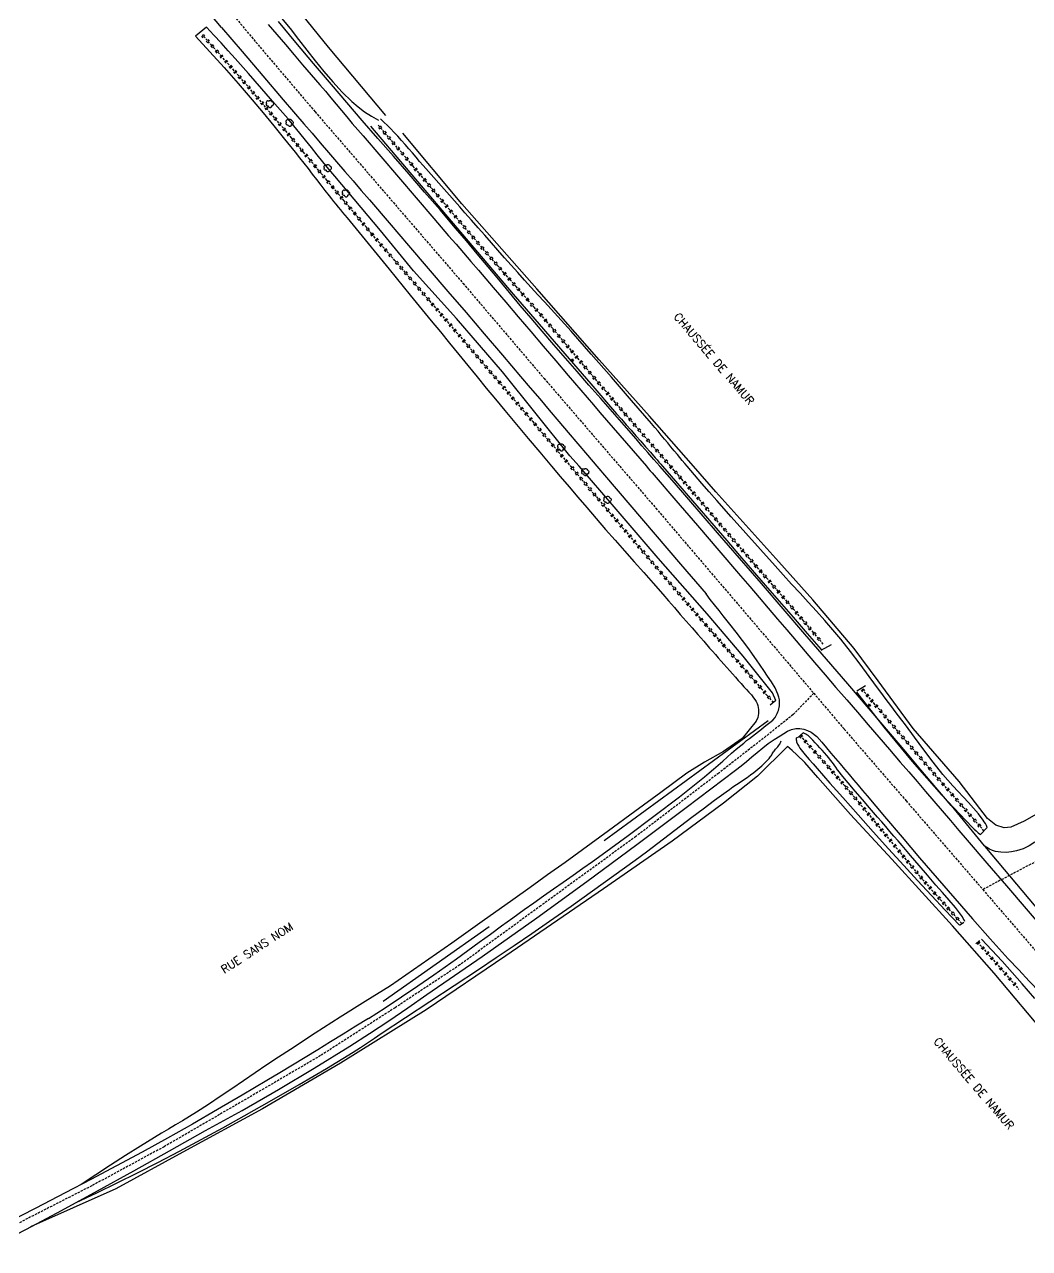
# Model space of a CAD drawing. Header units: millimetres. Extents: x 174998 to 176001, y 162000 to 163001.
# Drawn here: x 175182 to 175401.6, y 162000 to 162267.6 of the extents above; entities that cross this region are included whole.
import ezdxf

# ---------------------------------------------------------------- set-up
doc = ezdxf.new("R2010")
doc.units = ezdxf.units.MM
doc.linetypes.add('DASHED', pattern=[0.75, 0.5, -0.25])
doc.layers.get('0').update_dxf_attribs({"linetype": 'CONTINUOUS'})
for name, color, linetype in [('W0001', 6, 'DASHED'), ('W0008', 7, 'CONTINUOUS'), ('W0051', 7, 'CONTINUOUS'), ('W0120', 7, 'CONTINUOUS'), ('W0211', 2, 'CONTINUOUS'), ('W0220', 5, 'DASHED'), ('W0300', 7, 'CONTINUOUS'), ('W0330', 7, 'CONTINUOUS'), ('W0850', 7, 'CONTINUOUS'), ('W0989', 7, 'CONTINUOUS')]:
    doc.layers.add(name, color=color, linetype=linetype)
doc.styles.get("Standard").update_dxf_attribs({"font": 'romans.shx', "width": 0.85})

# ---------------------------------------------------------------- blocks, each defined once
blk = doc.blocks.new('T300')
for p, q in [((-0.8, 0.51), (-0.86, 0.34)), ((-0.86, 0.34), (-0.86, 0.17)), ((-0.86, 0.17), (-0.74, 0.06)), ((-0.69, 0.63), (-0.8, 0.51)), ((-0.8, -0.06), (-0.74, 0.06)), ((-0.74, 0.06), (-0.69, 0.11)), ((-0.57, 0.69), (-0.69, 0.63)), ((-0.46, 0.69), (-0.57, 0.69)), ((-0.29, 0.63), (-0.46, 0.69)), ((-0.29, 0.63), (-0.17, 0.74)), ((-0.23, 0.57), (-0.29, 0.63)), ((-0.17, 0.74), (-0.06, 0.8)), ((-0.06, 0.8), (0.06, 0.8)), ((0.06, 0.8), (0.23, 0.74)), ((0.23, 0.74), (0.34, 0.63)), ((0.34, 0.63), (0.4, 0.51)), ((0.46, 0.46), (0.34, 0.46)), ((0.4, 0.51), (0.4, 0.46)), ((0.57, 0.4), (0.46, 0.46)), ((0.57, 0.4), (0.69, 0.29)), ((0.69, 0.29), (0.74, 0.17)), ((0.74, 0.06), (0.69, -0.17)), ((0.74, 0.17), (0.74, 0.06)), ((-0.8, -0.17), (-0.8, -0.06)), ((-0.8, -0.23), (-0.8, -0.17)), ((-0.74, -0.34), (-0.8, -0.23)), ((-0.69, -0.4), (-0.74, -0.34)), ((-0.51, -0.46), (-0.69, -0.4)), ((-0.4, -0.46), (-0.51, -0.46)), ((-0.4, -0.46), (-0.34, -0.46)), ((-0.34, -0.46), (-0.34, -0.4)), ((-0.34, -0.51), (-0.34, -0.46)), ((-0.29, -0.63), (-0.34, -0.51)), ((-0.17, -0.74), (-0.29, -0.63)), ((-0.06, -0.8), (-0.17, -0.74)), ((0.06, -0.8), (-0.06, -0.8)), ((0.17, -0.74), (0.06, -0.8)), ((0.23, -0.69), (0.17, -0.74)), ((0.29, -0.46), (0.23, -0.46)), ((0.29, -0.63), (0.23, -0.69)), ((0.46, -0.4), (0.29, -0.46)), ((0.34, -0.51), (0.29, -0.63)), ((0.34, -0.51), (0.34, -0.46)), ((0.57, -0.34), (0.46, -0.4)), ((0.63, -0.29), (0.57, -0.34)), ((0.69, -0.17), (0.63, -0.29))]:
    blk.add_line(p, q)
blk = doc.blocks.new('T850')
for p, q in [((-0.25, -0.15), (0, 0.32)), ((0, 0.32), (0.25, -0.15)), ((-0.25, -0.15), (0.25, -0.15))]:
    blk.add_line(p, q)
for major_axis in [(-0.106, 0.106), (-0.0354, 0.0354), (-0.0236, 0.0236)]:
    blk.add_ellipse((0, 0), major_axis=major_axis, ratio=1, start_param=3.926991, end_param=10.210176)
blk = doc.blocks.new('t220o')
at = {"color": 0, "linetype": 'Continuous'}
for p, q in [((-0.25, 0.25), (0.25, 0.25)), ((-0.25, -0.25), (0.25, -0.25))]:
    blk.add_line(p, q, dxfattribs=at)

msp = doc.modelspace()

# ---------------------------------------------------------------- linework, layer by layer
at = {"layer": 'W0001'}
for points in [[(175108.62, 162416.12), (175118.11, 162401.91), (175135.05, 162379.34), (175149.11, 162362.45), (175161.1, 162348.11), (175178.88, 162327.06), (175199.27, 162303.13), (175219.12, 162279.8), (175233.51, 162262.6), (175245.5, 162248.51), (175257.2, 162234.96), (175277.85, 162210.98), (175295.56, 162190.22), (175312.1, 162171)], [(175312.1, 162171), (175319.97, 162161.86), (175344.32, 162133.36), (175354.49, 162121.39)], [(175516.15, 162171), (175515.25, 162170.32), (175492.92, 162153.5), (175474, 162138.93), (175452.36, 162122.29), (175436.12, 162109.78), (175417.05, 162094.94), (175404.56, 162085.38), (175391.44, 162078.48)], [(175354.49, 162121.39), (175349.98, 162116.7), (175344.05, 162111.97), (175333.73, 162103.93), (175315.63, 162090.07), (175294.83, 162074.92), (175277.14, 162061.99), (175263.01, 162052.65), (175246.7, 162042.16), (175234.32, 162034.92), (175212.51, 162022.25), (175196.71, 162013.71), (175172.2, 162001.2), (175169.82, 162000)], [(175354.49, 162121.39), (175361.15, 162113.53), (175374.69, 162097.86), (175391.44, 162078.48)], [(175391.44, 162078.48), (175412.62, 162053.87), (175439.54, 162022.49), (175458.94, 162000)]]:
    msp.add_lwpolyline(points, dxfattribs=at)
at = {"layer": 'W0008'}
for points in [[(175225.07, 162266.91), (175221.96, 162270.6)], [(175320.87, 162171), (175319.57, 162172.5), (175318.26, 162174), (175316.96, 162175.5), (175315.65, 162177), (175313.09, 162179.95), (175310.52, 162182.88), (175307.94, 162185.82), (175305.36, 162188.75), (175302.79, 162191.68), (175300.22, 162194.63), (175297.66, 162197.58), (175295.12, 162200.54), (175292.74, 162203.34), (175290.37, 162206.15), (175288.01, 162208.98), (175285.66, 162211.8), (175283.31, 162214.63), (175280.95, 162217.46), (175278.59, 162220.27), (175276.21, 162223.08), (175272.84, 162227.02), (175269.45, 162230.94), (175266.05, 162234.86), (175262.64, 162238.77), (175259.23, 162242.67), (175255.83, 162246.59), (175252.44, 162250.51), (175249.07, 162254.45), (175245.19, 162259.03), (175241.33, 162263.63), (175237.49, 162268.24)], [(175225.07, 162266.91), (175229.57, 162261.65), (175234.07, 162256.38), (175238.57, 162251.12), (175243.08, 162245.87), (175244.86, 162243.78), (175246.65, 162241.7), (175248.44, 162239.62), (175250.23, 162237.54), (175252.02, 162235.46), (175253.81, 162233.38), (175255.6, 162231.29), (175257.38, 162229.21), (175261.67, 162224.22), (175265.96, 162219.23), (175270.25, 162214.23), (175274.53, 162209.23), (175278.51, 162204.58), (175282.48, 162199.92), (175286.45, 162195.27), (175290.42, 162190.61), (175292.51, 162188.16), (175294.6, 162185.71), (175296.68, 162183.25), (175298.77, 162180.8), (175300.85, 162178.35), (175302.94, 162175.9), (175305.03, 162173.45), (175307.11, 162171)], [(175307.11, 162171), (175307.53, 162170.51), (175307.95, 162170.02), (175308.36, 162169.53), (175308.78, 162169.05), (175314.32, 162162.56), (175319.86, 162156.07), (175325.4, 162149.59), (175330.95, 162143.11)], [(175384.51, 162096.81), (175381.21, 162100.75), (175377.91, 162104.67), (175374.59, 162108.59), (175371.27, 162112.5), (175366.61, 162117.96), (175361.94, 162123.41), (175357.26, 162128.86), (175352.58, 162134.3), (175347.82, 162139.84), (175343.05, 162145.37), (175338.27, 162150.9), (175333.49, 162156.43), (175330.34, 162160.07), (175327.19, 162163.72), (175324.03, 162167.36), (175320.87, 162171)], [(175257.22, 162050.26), (175260.82, 162052.61), (175264.39, 162054.99), (175267.95, 162057.4), (175271.48, 162059.84), (175273.97, 162061.59), (175276.45, 162063.36), (175278.91, 162065.14), (175281.37, 162066.94), (175283.82, 162068.73), (175286.28, 162070.53), (175288.74, 162072.32), (175291.21, 162074.09), (175293.34, 162075.6), (175295.47, 162077.11), (175297.62, 162078.61), (175299.76, 162080.1), (175301.9, 162081.6), (175304.03, 162083.11), (175306.16, 162084.63), (175308.27, 162086.16), (175313.92, 162090.32), (175319.54, 162094.51), (175325.12, 162098.77), (175330.61, 162103.13), (175331.62, 162103.96), (175332.62, 162104.81), (175333.61, 162105.67), (175334.59, 162106.54), (175335.57, 162107.42), (175336.55, 162108.28), (175337.54, 162109.14), (175338.55, 162109.98), (175339.18, 162110.5), (175339.82, 162111.02), (175340.47, 162111.52), (175341.11, 162112.03), (175341.76, 162112.53), (175342.4, 162113.04), (175343.04, 162113.55), (175343.68, 162114.07), (175344.28, 162114.53), (175344.91, 162114.99), (175345.52, 162115.49), (175346.03, 162116.08), (175346.22, 162116.37), (175346.38, 162116.66), (175346.53, 162116.97), (175346.66, 162117.29), (175346.77, 162117.61), (175346.86, 162117.94), (175346.93, 162118.27), (175346.99, 162118.61), (175347.02, 162119.26), (175346.98, 162119.92), (175346.86, 162120.56), (175346.68, 162121.19), (175346.07, 162122.57), (175345.28, 162123.86), (175344.42, 162125.1), (175343.58, 162126.32), (175342.78, 162127.53), (175341.97, 162128.72), (175341.13, 162129.91), (175340.28, 162131.08), (175338.92, 162132.9), (175337.53, 162134.7), (175336.13, 162136.48), (175334.73, 162138.27), (175333.79, 162139.48), (175332.84, 162140.69), (175331.89, 162141.9), (175330.95, 162143.11)], [(175269.93, 162055.52), (175275.99, 162059.65), (175282.03, 162063.82), (175288.03, 162068.04), (175294, 162072.31), (175304.94, 162080.26), (175315.81, 162088.3), (175326.62, 162096.41), (175337.4, 162104.56), (175338.61, 162105.51), (175339.8, 162106.48), (175340.98, 162107.47), (175342.15, 162108.46), (175343.34, 162109.43), (175344.56, 162110.38), (175345.82, 162111.27), (175347.12, 162112.1), (175347.93, 162112.59), (175348.76, 162113.07), (175349.66, 162113.45), (175350.61, 162113.65), (175351.48, 162113.65), (175352.34, 162113.51), (175353.15, 162113.23), (175353.92, 162112.85), (175355.2, 162111.9), (175356.28, 162110.71), (175357.25, 162109.47), (175358.23, 162108.28), (175359.25, 162107.13), (175360.25, 162105.97), (175361.24, 162104.8), (175362.23, 162103.63), (175363.21, 162102.45), (175364.19, 162101.28), (175365.17, 162100.1), (175366.16, 162098.93), (175369.98, 162094.43), (175373.79, 162089.92), (175377.61, 162085.42), (175381.46, 162080.94), (175385.31, 162076.52), (175389.18, 162072.1), (175393.08, 162067.72), (175397.01, 162063.36), (175399.28, 162060.89), (175401.57, 162058.44), (175403.87, 162056.01)], [(175384.51, 162096.81), (175391.77, 162088.04)], [(175402.84, 162088.8), (175401.57, 162088.05), (175400.23, 162087.39), (175398.81, 162086.91), (175397.68, 162086.69), (175396.53, 162086.58), (175395.38, 162086.61), (175394.23, 162086.79), (175393.56, 162086.99), (175392.93, 162087.28), (175392.33, 162087.63), (175391.77, 162088.04)], [(175221.56, 162025.77), (175229.56, 162030.2), (175237.49, 162034.76), (175245.35, 162039.45), (175253.14, 162044.25), (175257.4, 162046.97), (175261.62, 162049.76), (175265.8, 162052.61), (175269.93, 162055.52)], [(175257.22, 162050.26), (175254.44, 162048.57), (175251.67, 162046.87), (175248.89, 162045.17), (175246.12, 162043.46), (175243.35, 162041.76), (175240.57, 162040.07), (175237.78, 162038.39), (175234.98, 162036.73), (175229.58, 162033.54), (175224.16, 162030.36), (175218.73, 162027.21), (175213.26, 162024.12), (175207.71, 162021.06), (175202.12, 162018.07), (175196.51, 162015.11), (175190.9, 162012.17), (175184.49, 162008.84), (175178.07, 162005.55), (175171.63, 162002.27), (175167.16, 162000)], [(175174.28, 162000), (175177.24, 162001.54), (175183.67, 162004.91), (175190.08, 162008.33), (175197.99, 162012.62), (175205.87, 162016.96), (175213.73, 162021.34), (175221.56, 162025.77)]]:
    msp.add_lwpolyline(points, dxfattribs=at)
at = {"layer": 'W0051'}
for points in [[(175235.26, 162267.6), (175237.14, 162265.38), (175239.03, 162263.17), (175240.91, 162260.96), (175242.79, 162258.75), (175244.68, 162256.55), (175246.58, 162254.35), (175247.77, 162252.96), (175248.95, 162251.56), (175250.12, 162250.16), (175251.29, 162248.76), (175252.46, 162247.35), (175253.64, 162245.96), (175254.83, 162244.57), (175256.04, 162243.2)], [(175256.04, 162243.2), (175259.89, 162238.69), (175263.74, 162234.18), (175267.59, 162229.68), (175271.45, 162225.18), (175273.07, 162223.29), (175274.7, 162221.4), (175276.32, 162219.52), (175277.95, 162217.63), (175279.57, 162215.75), (175281.2, 162213.86), (175282.82, 162211.97), (175284.44, 162210.08), (175287.18, 162206.88), (175289.92, 162203.67), (175292.65, 162200.46), (175295.38, 162197.25), (175298.12, 162194.04), (175300.85, 162190.83), (175303.59, 162187.62), (175306.33, 162184.42), (175307.77, 162182.74), (175309.22, 162181.06), (175310.67, 162179.38), (175312.12, 162177.7), (175313.57, 162176.03), (175315.02, 162174.35), (175316.47, 162172.68), (175317.92, 162171)], [(175317.92, 162171), (175318.34, 162170.51), (175318.77, 162170.02), (175319.19, 162169.53), (175319.61, 162169.04), (175324.34, 162163.55), (175329.06, 162158.05), (175333.77, 162152.55), (175338.48, 162147.05), (175340.51, 162144.68), (175342.53, 162142.32), (175344.55, 162139.95), (175346.57, 162137.58), (175348.59, 162135.21), (175350.62, 162132.85), (175352.64, 162130.48), (175354.67, 162128.11), (175357.01, 162125.39), (175359.35, 162122.67), (175361.69, 162119.95), (175364.04, 162117.23), (175366.38, 162114.51), (175368.73, 162111.79), (175371.07, 162109.07), (175373.41, 162106.35), (175375.24, 162104.22), (175377.07, 162102.08), (175378.9, 162099.94), (175380.73, 162097.81), (175382.55, 162095.67), (175384.38, 162093.53), (175386.21, 162091.39), (175388.04, 162089.26), (175392.32, 162084.25), (175396.6, 162079.25), (175400.89, 162074.24), (175405.18, 162069.24)], [(175404.3, 162073.24), (175391.94, 162087.86)]]:
    msp.add_lwpolyline(points, dxfattribs=at)
at = {"layer": 'W0120'}
for points in [[(175358.28, 162131.99), (175356.03, 162130.74)], [(175363.92, 162121.88), (175365.77, 162123.04)], [(175346.24, 162119.83), (175344.98, 162118.78)], [(175350.93, 162111.67), (175352.17, 162112.75)], [(175392.41, 162092.06), (175390.92, 162090.52)], [(175387.32, 162071.3), (175386.35, 162070.59)], [(175389.92, 162066.6), (175390.74, 162067.36)]]:
    msp.add_lwpolyline(points, dxfattribs=at)
at = {"layer": 'W0211'}
for points in [[(175238.18, 162268.96), (175240.08, 162266.66), (175241.92, 162264.32), (175243.74, 162261.97), (175245.56, 162259.61), (175247.43, 162257.28), (175249.37, 162255), (175251.41, 162252.81), (175253.56, 162250.73), (175254.91, 162249.57), (175256.34, 162248.51), (175257.83, 162247.54), (175259.38, 162246.67)], [(175221.82, 162266.95), (175219.41, 162265.02)], [(175219.41, 162265.02), (175222.55, 162261.6), (175225.66, 162258.14), (175228.73, 162254.65), (175231.76, 162251.13), (175234.16, 162248.29), (175236.52, 162245.42), (175238.86, 162242.53), (175241.18, 162239.63), (175242.12, 162238.44), (175243.06, 162237.25), (175243.98, 162236.06), (175244.91, 162234.86), (175245.83, 162233.66), (175246.75, 162232.46), (175247.67, 162231.27), (175248.6, 162230.08), (175249.08, 162229.47), (175249.57, 162228.87), (175250.06, 162228.27), (175250.55, 162227.67), (175251.05, 162227.07), (175251.54, 162226.47), (175252.03, 162225.87), (175252.51, 162225.27)], [(175249.82, 162234.44), (175248.52, 162235.97), (175247.23, 162237.53), (175245.96, 162239.1), (175244.71, 162240.68), (175243.45, 162242.26), (175242.18, 162243.83), (175240.9, 162245.39), (175239.6, 162246.92), (175236.73, 162250.24), (175233.86, 162253.54), (175230.97, 162256.84), (175228.06, 162260.11), (175226.52, 162261.83), (175224.96, 162263.55), (175223.4, 162265.25), (175221.82, 162266.95)], [(175326.86, 162171), (175326.32, 162171.64), (175325.77, 162172.28), (175325.23, 162172.92), (175324.69, 162173.55), (175323.98, 162174.4), (175323.27, 162175.24), (175322.57, 162176.09), (175321.87, 162176.94), (175321.16, 162177.79), (175320.46, 162178.64), (175319.75, 162179.48), (175319.04, 162180.32), (175314.68, 162185.4), (175310.29, 162190.46), (175305.88, 162195.49), (175301.45, 162200.5), (175300.01, 162202.11), (175298.56, 162203.72), (175297.1, 162205.32), (175295.65, 162206.91), (175294.19, 162208.51), (175292.74, 162210.11), (175291.29, 162211.71), (175289.84, 162213.32), (175288.39, 162214.95), (175286.94, 162216.58), (175285.49, 162218.22), (175284.05, 162219.86), (175282.6, 162221.51), (175281.16, 162223.15), (175279.72, 162224.79), (175278.27, 162226.43), (175277.13, 162227.72), (175276, 162229), (175274.86, 162230.29), (175273.72, 162231.58), (175272.58, 162232.86), (175271.44, 162234.15), (175270.3, 162235.44), (175269.17, 162236.73), (175268.37, 162237.64), (175267.58, 162238.56), (175266.79, 162239.49), (175266, 162240.41), (175265.21, 162241.33), (175264.41, 162242.24), (175263.59, 162243.14), (175262.76, 162244.03), (175262.04, 162244.77), (175261.31, 162245.5), (175260.56, 162246.22), (175259.8, 162246.92)], [(175257.64, 162245.34), (175265.41, 162236.14), (175273.2, 162226.96), (175281.01, 162217.8), (175288.83, 162208.65), (175294.46, 162202.09), (175300.1, 162195.55), (175305.76, 162189.01), (175311.42, 162182.49), (175312.47, 162181.28), (175313.52, 162180.08), (175314.58, 162178.88), (175315.63, 162177.68), (175316.69, 162176.48), (175317.74, 162175.27), (175318.79, 162174.07), (175319.84, 162172.87), (175320.25, 162172.4), (175320.65, 162171.93), (175321.06, 162171.47), (175321.46, 162171)], [(175303.2, 162171), (175301.21, 162173.28), (175286.46, 162191.61), (175276.4, 162203.32), (175267.04, 162213.74), (175259.78, 162222.54), (175249.82, 162234.44)], [(175252.51, 162225.27), (175257.12, 162219.66), (175261.72, 162214.05), (175266.32, 162208.43), (175270.92, 162202.82), (175272.92, 162200.37), (175274.92, 162197.92), (175276.92, 162195.46), (175278.92, 162193.01), (175280.92, 162190.55), (175282.92, 162188.1), (175284.94, 162185.66), (175286.95, 162183.22), (175289.5, 162180.16), (175292.05, 162177.1), (175294.61, 162174.05), (175297.17, 162171)], [(175297.17, 162171), (175299.09, 162168.73), (175301.01, 162166.47), (175302.94, 162164.21), (175304.88, 162161.95), (175306.94, 162159.58), (175309, 162157.21), (175311.08, 162154.85), (175313.16, 162152.49), (175315.25, 162150.14), (175317.33, 162147.78), (175319.41, 162145.43), (175321.48, 162143.06), (175322.77, 162141.59), (175324.05, 162140.11), (175325.33, 162138.63), (175326.61, 162137.16), (175327.89, 162135.68), (175329.17, 162134.2), (175330.46, 162132.73), (175331.74, 162131.26), (175332.37, 162130.55), (175332.99, 162129.84), (175333.62, 162129.13), (175334.24, 162128.43), (175334.87, 162127.72), (175335.49, 162127.02), (175336.12, 162126.31), (175336.75, 162125.6), (175337.37, 162124.9), (175338, 162124.19), (175338.63, 162123.48), (175339.25, 162122.77), (175339.79, 162122.18), (175340.33, 162121.6), (175340.87, 162121), (175341.36, 162120.36), (175341.63, 162119.98), (175341.91, 162119.59), (175342.14, 162119.16), (175342.29, 162118.69), (175342.42, 162117.84), (175342.42, 162116.96), (175342.27, 162116.08), (175341.92, 162115.26), (175338.83, 162111.49), (175334.8, 162108.65), (175330.59, 162106.34), (175326.76, 162103.92), (175321.07, 162099.72), (175315.37, 162095.52), (175309.66, 162091.34), (175303.95, 162087.17), (175300.15, 162084.41), (175296.34, 162081.67), (175292.53, 162078.93), (175288.71, 162076.21), (175282.05, 162071.49), (175275.37, 162066.78), (175268.68, 162062.09), (175261.98, 162057.43)], [(175346.24, 162119.83), (175345.47, 162121.49), (175339.06, 162129.47), (175331.17, 162138.75), (175320.51, 162150.93), (175310.91, 162162.13), (175303.2, 162171)], [(175321.46, 162171), (175324.27, 162167.76), (175327.07, 162164.52), (175329.87, 162161.27), (175332.67, 162158.02), (175335.47, 162154.77), (175338.26, 162151.52), (175341.07, 162148.28), (175343.87, 162145.04), (175346.93, 162141.51), (175349.98, 162137.99), (175353.04, 162134.47), (175356.11, 162130.95)], [(175392.41, 162092.06), (175392.22, 162092.48), (175392, 162092.89), (175391.76, 162093.28), (175391.5, 162093.66), (175390.49, 162095), (175389.43, 162096.28), (175388.32, 162097.52), (175387.18, 162098.73), (175386.04, 162099.94), (175384.9, 162101.15), (175383.79, 162102.38), (175382.71, 162103.65), (175380.6, 162106.32), (175378.56, 162109.03), (175376.54, 162111.77), (175374.51, 162114.49), (175373.78, 162115.47), (175373.05, 162116.44), (175372.32, 162117.41), (175371.59, 162118.38), (175370.86, 162119.35), (175370.13, 162120.33), (175369.4, 162121.3), (175368.67, 162122.27), (175366.63, 162125.01), (175364.61, 162127.76), (175362.56, 162130.49), (175360.43, 162133.17), (175358.7, 162135.24), (175356.93, 162137.28), (175355.13, 162139.29), (175353.31, 162141.29), (175351.49, 162143.28), (175349.66, 162145.26), (175347.84, 162147.25), (175346.03, 162149.26), (175342.84, 162152.82), (175339.64, 162156.38), (175336.45, 162159.95), (175333.28, 162163.54), (175331.67, 162165.39), (175330.06, 162167.26), (175328.46, 162169.13), (175326.86, 162171)], [(175363.83, 162121.65), (175369.78, 162113.95), (175375.99, 162106.46), (175382.44, 162099.18), (175389.13, 162092.12), (175389.55, 162091.7), (175390, 162091.29), (175390.45, 162090.9), (175390.92, 162090.52)], [(175387.5, 162071.48), (175387.34, 162071.83), (175387.17, 162072.17), (175386.98, 162072.5), (175386.77, 162072.81), (175385.48, 162074.54), (175384.07, 162076.18), (175382.63, 162077.79), (175381.21, 162079.4), (175379.36, 162081.58), (175377.51, 162083.76), (175375.66, 162085.93), (175373.8, 162088.1), (175372.92, 162089.13), (175372.03, 162090.16), (175371.14, 162091.19), (175370.25, 162092.22), (175369.35, 162093.25), (175368.46, 162094.28), (175367.57, 162095.31), (175366.69, 162096.34), (175365.13, 162098.15), (175363.56, 162099.96), (175362.01, 162101.78), (175360.49, 162103.63), (175360.09, 162104.14), (175359.7, 162104.66), (175359.32, 162105.19), (175358.94, 162105.71), (175358.56, 162106.24), (175358.17, 162106.76), (175357.77, 162107.27), (175357.37, 162107.77), (175356.86, 162108.36), (175356.34, 162108.93), (175355.81, 162109.48), (175355.28, 162110.04), (175354.79, 162110.57), (175354.3, 162111.11), (175353.8, 162111.63), (175353.25, 162112.11), (175353, 162112.29), (175352.73, 162112.46), (175352.46, 162112.61), (175352.17, 162112.75)], [(175259.98, 162047.03), (175265.3, 162050.5), (175270.61, 162053.99), (175275.91, 162057.49), (175281.2, 162061.01), (175285.1, 162063.62), (175289, 162066.24), (175292.89, 162068.88), (175296.76, 162071.54), (175301.47, 162074.84), (175306.16, 162078.17), (175310.83, 162081.52), (175315.48, 162084.91), (175317.97, 162086.75), (175320.45, 162088.62), (175322.92, 162090.5), (175325.39, 162092.38), (175327.86, 162094.26), (175330.33, 162096.14), (175332.82, 162097.99), (175335.32, 162099.83), (175336.08, 162100.37), (175336.84, 162100.89), (175337.61, 162101.41), (175338.38, 162101.92), (175339.15, 162102.44), (175339.91, 162102.97), (175340.66, 162103.52), (175341.39, 162104.09), (175342.27, 162104.8), (175343.13, 162105.53), (175343.96, 162106.3), (175344.74, 162107.13), (175344.89, 162107.32), (175345.03, 162107.52), (175345.17, 162107.72), (175345.3, 162107.93), (175345.42, 162108.14), (175345.55, 162108.35), (175345.69, 162108.55), (175345.83, 162108.75), (175345.98, 162108.94), (175346.14, 162109.13), (175346.3, 162109.32), (175346.47, 162109.5), (175346.63, 162109.69), (175346.79, 162109.88), (175346.94, 162110.07), (175347.08, 162110.28), (175347.17, 162110.45), (175347.26, 162110.62), (175347.33, 162110.79), (175347.4, 162110.97)], [(175350.7, 162111.71), (175350.67, 162111.47), (175350.68, 162111.23), (175350.71, 162110.99), (175350.76, 162110.76), (175350.95, 162110.28), (175351.2, 162109.83), (175351.48, 162109.41), (175351.77, 162109), (175352.59, 162107.93), (175353.46, 162106.92), (175354.36, 162105.93), (175355.25, 162104.93), (175356.64, 162103.33), (175358.04, 162101.74), (175359.44, 162100.15), (175360.85, 162098.56), (175364.17, 162094.83), (175367.5, 162091.11), (175370.84, 162087.4), (175374.2, 162083.71), (175377.19, 162080.44), (175380.2, 162077.2), (175383.21, 162073.96), (175386.24, 162070.73)], [(175402.8, 162054.69), (175401.42, 162056.29), (175400.03, 162057.88), (175397.84, 162060.34), (175395.64, 162062.79), (175393.42, 162065.23), (175391.19, 162067.65)], [(175261.98, 162057.43), (175256.48, 162054), (175251.01, 162050.55), (175245.55, 162047.06), (175240.12, 162043.54), (175237.54, 162041.85), (175234.98, 162040.13), (175232.42, 162038.4), (175229.87, 162036.67), (175227.32, 162034.94), (175224.76, 162033.21), (175222.19, 162031.51), (175219.6, 162029.84), (175218.08, 162028.88), (175216.56, 162027.94), (175215.03, 162027.02), (175213.49, 162026.1), (175211.95, 162025.18), (175210.42, 162024.26), (175208.89, 162023.32), (175207.37, 162022.38), (175204.1, 162020.31), (175200.84, 162018.21), (175197.59, 162016.1), (175194.36, 162013.96)], [(175193.33, 162010.08), (175197.82, 162012.19), (175202.28, 162014.34), (175206.72, 162016.54), (175211.14, 162018.79), (175215.91, 162021.28), (175220.64, 162023.82), (175225.36, 162026.4), (175230.05, 162029.02), (175236.05, 162032.41), (175242.04, 162035.84), (175247.98, 162039.34), (175253.87, 162042.95), (175255.42, 162043.93), (175256.96, 162044.94), (175258.48, 162045.98), (175259.98, 162047.03)]]:
    msp.add_lwpolyline(points, dxfattribs=at)
at = {"layer": 'W0220'}
for points in [[(175262.95, 162215.96), (175262.48, 162216.51), (175262.01, 162217.06), (175261.53, 162217.6), (175261.05, 162218.14), (175260.58, 162218.68), (175260.1, 162219.22), (175259.63, 162219.77), (175259.16, 162220.32), (175257.94, 162221.77), (175256.73, 162223.23), (175255.51, 162224.68), (175254.3, 162226.13), (175253.08, 162227.59), (175251.86, 162229.04), (175250.65, 162230.49), (175249.43, 162231.95), (175248.14, 162233.49), (175246.85, 162235.04), (175245.55, 162236.59), (175244.26, 162238.14), (175242.97, 162239.69), (175241.67, 162241.24), (175240.38, 162242.78), (175239.08, 162244.33), (175236.65, 162247.2), (175234.22, 162250.07), (175231.79, 162252.93), (175229.33, 162255.78), (175227.23, 162258.18), (175225.11, 162260.57), (175222.98, 162262.95), (175220.84, 162265.32)], [(175323.21, 162171), (175322.23, 162172.13), (175321.24, 162173.27), (175320.26, 162174.4), (175319.27, 162175.53), (175318.29, 162176.67), (175317.3, 162177.8), (175316.32, 162178.93), (175315.34, 162180.07), (175313.23, 162182.51), (175311.13, 162184.96), (175309.04, 162187.41), (175306.94, 162189.86), (175305.57, 162191.47), (175304.21, 162193.09), (175302.85, 162194.71), (175301.48, 162196.33), (175300.12, 162197.94), (175298.75, 162199.56), (175297.38, 162201.17), (175296.01, 162202.78), (175294.7, 162204.29), (175293.39, 162205.8), (175292.07, 162207.3), (175290.75, 162208.8), (175289.43, 162210.3), (175288.11, 162211.8), (175286.79, 162213.3), (175285.47, 162214.8), (175283.51, 162217.06), (175281.55, 162219.33), (175279.6, 162221.59), (175277.66, 162223.87), (175276.3, 162225.47), (175274.95, 162227.07), (175273.59, 162228.68), (175272.25, 162230.29), (175270.9, 162231.9), (175269.55, 162233.51), (175268.2, 162235.12), (175266.85, 162236.72), (175264.94, 162238.98), (175263.03, 162241.23), (175261.12, 162243.48), (175259.2, 162245.72)], [(175262.95, 162215.96), (175270.5, 162207.18), (175278.04, 162198.38), (175285.57, 162189.57), (175293.08, 162180.76), (175295.15, 162178.32), (175297.22, 162175.88), (175299.29, 162173.44), (175301.35, 162171)], [(175301.35, 162171), (175304.17, 162167.66), (175306.99, 162164.32), (175309.82, 162160.98), (175312.65, 162157.65), (175316.88, 162152.67), (175321.13, 162147.7), (175325.38, 162142.73), (175329.64, 162137.77), (175330.98, 162136.23), (175332.31, 162134.7), (175333.66, 162133.16), (175335, 162131.63), (175336.34, 162130.1), (175337.68, 162128.57), (175339.02, 162127.03), (175340.36, 162125.5), (175341.69, 162123.96), (175343.01, 162122.42), (175344.33, 162120.88), (175345.65, 162119.34)], [(175356.57, 162132.11), (175354.44, 162134.64), (175352.3, 162137.16), (175350.15, 162139.68), (175347.99, 162142.2), (175346.74, 162143.65), (175345.49, 162145.09), (175344.23, 162146.53), (175342.98, 162147.97), (175341.72, 162149.41), (175340.46, 162150.86), (175339.21, 162152.3), (175337.96, 162153.75), (175336.52, 162155.43), (175335.07, 162157.12), (175333.64, 162158.81), (175332.2, 162160.51), (175330.76, 162162.2), (175329.32, 162163.89), (175327.88, 162165.58), (175326.44, 162167.27), (175325.63, 162168.2), (175324.83, 162169.14), (175324.02, 162170.07), (175323.21, 162171)], [(175391.7, 162091.32), (175389.46, 162093.85), (175387.23, 162096.39), (175385.01, 162098.94), (175382.8, 162101.49), (175379.81, 162104.95), (175376.84, 162108.43), (175373.88, 162111.9), (175370.91, 162115.38), (175369.39, 162117.17), (175367.87, 162118.95), (175366.35, 162120.73), (175364.83, 162122.52)], [(175351.49, 162112.16), (175354.75, 162108.54), (175357.99, 162104.91), (175361.19, 162101.24), (175364.33, 162097.52), (175375.48, 162084.02), (175378.27, 162080.7), (175381.12, 162077.44), (175384, 162074.21), (175386.9, 162070.99)], [(175390.33, 162066.98), (175399.32, 162056.65)]]:
    msp.add_lwpolyline(points, dxfattribs=at)
at = {"layer": 'W0300'}
for points in [[(175344.5, 162115.33), (175308.7, 162089.13)], [(175283.58, 162070.29), (175260.41, 162054)]]:
    msp.add_lwpolyline(points, dxfattribs=at)
at = {"layer": 'W0330'}
for points in [[(175260.95, 162247.64), (175248.44, 162262.65), (175237.26, 162276.54), (175229.4, 162285.89), (175224.89, 162291.82), (175220.25, 162297.69), (175213.93, 162305.39), (175206.57, 162313.75), (175195.54, 162325.76), (175186.03, 162336.63), (175176.27, 162347.02), (175172.7, 162350.68), (175167.52, 162356.51), (175161.16, 162363.87), (175152.02, 162375.12), (175142.26, 162387.5), (175133.63, 162398.72), (175126.67, 162407.8), (175122.08, 162413.5), (175119.39, 162415.96)], [(175328.18, 162171), (175318.6, 162181.95), (175307.62, 162194.28), (175293.97, 162209.76), (175277.6, 162228.4), (175264.7, 162243.78)], [(175498.13, 162165.35), (175497.36, 162165.75), (175494.82, 162164.18), (175480.58, 162153.95), (175453.53, 162133.31), (175440.5, 162123.64), (175427.67, 162114.47), (175418.79, 162107.67), (175411.7, 162102.41), (175406.71, 162097.66), (175403.7, 162095.25), (175400.47, 162093.4), (175397.57, 162092.14), (175396.14, 162091.94), (175394.26, 162092.51), (175392.47, 162094.01), (175386.28, 162102.06), (175376.2, 162113.66), (175368.59, 162124.11), (175363.3, 162131.16), (175354.31, 162141.79), (175346.83, 162150.11), (175333.08, 162165.39), (175328.18, 162171)], [(175442.84, 162000), (175432.06, 162013.36), (175418.17, 162030.81), (175405.79, 162046.08), (175393.94, 162060.16), (175384.8, 162070.55), (175371.57, 162085.14), (175362.52, 162094.88), (175355.42, 162102.98), (175352.58, 162106.23), (175350.81, 162107.89), (175349.8, 162108.86), (175348.78, 162109.77), (175342.18, 162103.25), (175334.8, 162097.32), (175323.53, 162089.05), (175308.53, 162078.61), (175287.17, 162063.97), (175269.8, 162052.16), (175251.1, 162040.54)], [(175251.1, 162040.54), (175233.99, 162030.51), (175216.64, 162021.09), (175201.97, 162013.08), (175183.33, 162004.74)]]:
    msp.add_lwpolyline(points, dxfattribs=at)

# ---------------------------------------------------------------- block references
at = {"layer": 'W0220'}
for p, rotation in [((175221.1, 162265.03), 132.149053369868), ((175222.1, 162263.92), 132.149053369868), ((175223.11, 162262.81), 131.831955248045), ((175224.11, 162261.69), 131.831955248045), ((175225.11, 162260.57), 131.5148568861435), ((175226.1, 162259.45), 131.5148568861435), ((175227.1, 162258.33), 131.5148568861435), ((175228.09, 162257.2), 131.1977582824936), ((175229.08, 162256.07), 131.1977582824936), ((175230.06, 162254.94), 130.8158870385268), ((175231.04, 162253.8), 130.8158870385268), ((175232.02, 162252.66), 130.4354376894148), ((175232.99, 162251.52), 130.4354376894148), ((175233.96, 162250.38), 130.4354376894148), ((175234.93, 162249.24), 130.214797086421), ((175235.9, 162248.09), 130.214797086421), ((175236.87, 162246.94), 130.1539752339431), ((175237.84, 162245.8), 130.1539752339431), ((175238.8, 162244.65), 130.1539752339431), ((175239.77, 162243.5), 130.1003451104852), ((175259.78, 162245.04), 130.4640303344573), ((175260.76, 162243.9), 130.4640303344573), ((175261.73, 162242.76), 130.3895654402095), ((175240.74, 162242.36), 129.9972821124909), ((175241.7, 162241.21), 129.9173469214137), ((175242.66, 162240.06), 129.9173469214137), ((175262.7, 162241.62), 130.3895654402095), ((175263.67, 162240.47), 130.3151027176677), ((175243.62, 162238.91), 129.8605396121865), ((175244.58, 162237.75), 129.8302405957004), ((175264.64, 162239.33), 130.3151027176677), ((175265.61, 162238.19), 130.240642167398), ((175245.55, 162236.6), 129.8302405957004), ((175246.51, 162235.45), 129.8264500239398), ((175266.58, 162237.04), 130.240642167398), ((175267.55, 162235.89), 130.1345015097209), ((175268.51, 162234.75), 130.0153661420042), ((175247.47, 162234.3), 129.8457877478367), ((175248.43, 162233.15), 129.8882537496038), ((175249.39, 162232), 129.8882537496038), ((175269.48, 162233.6), 130.0153661420042), ((175270.44, 162232.45), 129.9413435488328), ((175250.35, 162230.85), 129.9163552644934), ((175251.32, 162229.7), 129.9200162929725), ((175271.4, 162231.3), 129.9124339994801), ((175272.37, 162230.15), 129.9392264906998), ((175252.28, 162228.54), 129.9224799879494), ((175253.24, 162227.39), 129.9237463499087), ((175273.33, 162229), 129.9392264906998), ((175274.29, 162227.85), 130.0217204633993), ((175275.26, 162226.7), 130.1493259853814), ((175254.2, 162226.24), 129.9237463499087), ((175255.17, 162225.09), 129.9235585189096), ((175256.13, 162223.94), 129.921916496013), ((175276.23, 162225.55), 130.1493259853814), ((175277.2, 162224.41), 130.322042599775), ((175257.09, 162222.79), 129.919077141646), ((175258.05, 162221.64), 129.9150404531147), ((175278.17, 162223.27), 130.5336504038485), ((175279.14, 162222.13), 130.5336504038485), ((175259.02, 162220.49), 129.9150404531147), ((175259.99, 162219.35), 130.8857597731983), ((175280.12, 162220.99), 130.7398184154795), ((175281.1, 162219.85), 130.7398184154795), ((175282.08, 162218.72), 130.8840725011348), ((175260.98, 162218.22), 131.5457113716508), ((175261.97, 162217.1), 131.3073912442638), ((175283.06, 162217.58), 130.8840725011348), ((175284.05, 162216.45), 130.9664116812053), ((175263.36, 162215.48), 310.6807044171687), ((175264.34, 162214.35), 310.6807044171687), ((175265.31, 162213.21), 310.6807044171687), ((175285.03, 162215.32), 130.9664116812053), ((175286.01, 162214.19), 131.0893956996589), ((175266.29, 162212.07), 310.6807044171687), ((175267.27, 162210.93), 310.6807044171687), ((175287, 162213.06), 131.2534233077617), ((175287.99, 162211.93), 131.2534233077617), ((175288.98, 162210.8), 131.3564974933961), ((175268.25, 162209.8), 310.6807044171687), ((175269.23, 162208.66), 310.6807044171687), ((175289.97, 162209.68), 131.3986175726847), ((175290.96, 162208.55), 131.3656321798871), ((175270.2, 162207.52), 310.6807044171687), ((175271.18, 162206.38), 310.6032651239092), ((175272.16, 162205.24), 310.6032651239092), ((175291.95, 162207.43), 131.3656321798871), ((175292.94, 162206.3), 131.2575425706277), ((175293.93, 162205.17), 131.088502201104), ((175273.13, 162204.1), 310.6032651239092), ((175274.11, 162202.97), 310.6032651239092), ((175294.92, 162204.04), 130.858512187143), ((175295.9, 162202.9), 130.858512187143), ((175275.09, 162201.83), 310.6032651239092), ((175276.06, 162200.69), 310.6032651239092), ((175296.87, 162201.76), 130.6061689409754), ((175297.85, 162200.62), 130.3811876281995), ((175277.04, 162199.55), 310.6032651239092), ((175278.01, 162198.41), 310.6032651239092), ((175278.99, 162197.27), 310.5258278542173), ((175298.82, 162199.48), 130.2152805924532), ((175299.79, 162198.34), 130.2152805924532), ((175300.76, 162197.19), 130.1084488652412), ((175279.96, 162196.13), 310.5258278542173), ((175280.94, 162194.99), 310.5258278542173), ((175301.72, 162196.04), 130.0711877313887), ((175302.69, 162194.89), 130.0711877313887), ((175281.91, 162193.85), 310.5258278542173), ((175282.89, 162192.71), 310.5258278542173), ((175303.65, 162193.75), 130.1034984666801), ((175304.62, 162192.6), 130.1948879055696), ((175283.86, 162191.57), 310.5258278542173), ((175284.84, 162190.43), 310.5258278542173), ((175285.81, 162189.29), 310.4483926080706), ((175305.59, 162191.45), 130.3453554860503), ((175306.56, 162190.31), 130.3453554860503), ((175307.53, 162189.17), 130.4813936171288), ((175286.78, 162188.15), 310.4483926080706), ((175287.76, 162187.01), 310.4483926080706), ((175308.51, 162188.03), 130.4813936171288), ((175309.48, 162186.89), 130.5747707600938), ((175288.73, 162185.86), 310.4483926080706), ((175289.7, 162184.72), 310.4483926080706), ((175310.46, 162185.75), 130.5747707600938), ((175311.43, 162184.61), 130.6590689613521), ((175290.68, 162183.58), 310.4483926080706), ((175291.65, 162182.44), 310.4483926080706), ((175292.62, 162181.3), 310.4483926080706), ((175312.41, 162183.47), 130.6590689613521), ((175313.39, 162182.33), 130.7342882073899), ((175314.37, 162181.2), 130.7342882073899), ((175293.6, 162180.16), 310.3690944618288), ((175294.57, 162179.01), 310.3690944618288), ((175315.35, 162180.06), 130.8153834102623), ((175316.33, 162178.93), 130.8982754427509), ((175295.54, 162177.87), 310.2950580405145), ((175296.51, 162176.73), 310.2950580405145), ((175317.31, 162177.79), 130.9622406104499), ((175318.29, 162176.66), 131.0072788708524), ((175297.48, 162175.58), 310.2382240211519), ((175298.45, 162174.44), 310.2382240211519), ((175299.42, 162173.29), 310.1985924344644), ((175319.28, 162175.53), 131.0305528939552), ((175320.26, 162174.4), 131.032062600723), ((175321.25, 162173.26), 131.0146451886786), ((175300.38, 162172.15), 310.1985924344644), ((175301.71, 162170.58), 310.181161055501), ((175322.23, 162172.13), 130.9783006657975), ((175323.37, 162170.82), 130.928601145602), ((175302.68, 162169.43), 310.181161055501), ((175303.65, 162168.28), 310.181161055501), ((175324.35, 162169.68), 130.8696273450583), ((175325.33, 162168.55), 130.8015781653339), ((175304.61, 162167.14), 310.1947026370267), ((175305.58, 162165.99), 310.1947026370267), ((175326.31, 162167.41), 130.7244536170065), ((175327.29, 162166.27), 130.6032917268788), ((175328.27, 162165.13), 130.4606296037994), ((175306.55, 162164.85), 310.1947026370267), ((175307.52, 162163.7), 310.2466258028428), ((175308.49, 162162.56), 310.2466258028428), ((175329.24, 162163.99), 130.4606296037994), ((175330.21, 162162.85), 130.3633016276606), ((175309.46, 162161.41), 310.2466258028428), ((175310.43, 162160.27), 310.3369304176786), ((175331.18, 162161.71), 130.3113081528192), ((175332.15, 162160.56), 130.3113081528192), ((175311.4, 162159.12), 310.3369304176786), ((175312.37, 162157.98), 310.3369304176786), ((175333.12, 162159.42), 130.314170116367), ((175334.09, 162158.28), 130.3718874573415), ((175335.06, 162157.13), 130.3718874573415), ((175313.34, 162156.84), 310.3968045986408), ((175314.31, 162155.7), 310.3968045986408), ((175315.28, 162154.55), 310.3968045986408), ((175336.04, 162155.99), 130.4749391423657), ((175337.01, 162154.85), 130.6233247960663), ((175316.26, 162153.41), 310.3968045986408), ((175317.23, 162152.27), 310.4379783866398), ((175337.99, 162153.71), 130.7956928183019), ((175338.97, 162152.58), 130.7956928183019), ((175318.2, 162151.13), 310.4379783866398), ((175319.17, 162149.99), 310.4379783866398), ((175339.95, 162151.45), 130.9525451378524), ((175340.94, 162150.31), 131.0593743590418), ((175341.92, 162149.18), 131.1161800028917), ((175320.15, 162148.84), 310.4379783866398), ((175321.12, 162147.7), 310.4379783866398), ((175322.1, 162146.56), 310.5458514052629), ((175342.91, 162148.05), 131.1161800028917), ((175343.9, 162146.92), 131.1124300478173), ((175323.07, 162145.42), 310.5458514052629), ((175324.05, 162144.28), 310.5458514052629), ((175344.88, 162145.79), 131.0481245857058), ((175345.86, 162144.66), 130.9337958026935), ((175325.02, 162143.14), 310.5458514052629), ((175326, 162142.01), 310.7204228024304), ((175326.98, 162140.87), 310.7204228024304), ((175346.85, 162143.53), 130.7694442031734), ((175347.83, 162142.39), 130.7694442031734), ((175348.8, 162141.25), 130.6027691504424), ((175327.96, 162139.73), 310.7204228024304), ((175328.93, 162138.59), 310.7204228024304), ((175349.78, 162140.11), 130.6027691504424), ((175350.75, 162138.97), 130.454491247366), ((175329.91, 162137.46), 310.907502390941), ((175330.9, 162136.33), 310.907502390941), ((175351.73, 162137.83), 130.454491247366), ((175352.7, 162136.69), 130.3062146710275), ((175353.67, 162135.54), 130.3062146710275), ((175331.88, 162135.19), 311.0612156741694), ((175332.87, 162134.06), 311.1708761812797), ((175333.85, 162132.94), 311.2364835344542), ((175354.64, 162134.4), 130.1579394202424), ((175355.61, 162133.25), 130.1579394202424), ((175334.84, 162131.81), 311.2364835344542), ((175335.83, 162130.68), 311.2483616824204), ((175336.82, 162129.55), 311.2065103912058), ((175337.81, 162128.42), 311.120605323413), ((175338.8, 162127.29), 311.120605323413), ((175339.78, 162126.16), 310.9906467734056), ((175340.76, 162125.03), 310.8662382001875), ((175341.74, 162123.89), 310.765627818435), ((175342.72, 162122.76), 310.765627818435), ((175343.7, 162121.62), 310.6650191318818), ((175344.68, 162120.48), 310.5644121405102), ((175365.27, 162122.01), 130.4002201135359), ((175366.24, 162120.87), 130.4002201135359), ((175367.21, 162119.72), 130.4242388758417), ((175368.19, 162118.58), 130.4482538211019), ((175369.16, 162117.44), 130.4482538211019), ((175370.13, 162116.3), 130.4722649483791), ((175371.11, 162115.16), 130.4481570128101), ((175351.69, 162111.93), 312.0217151700247), ((175372.08, 162114.02), 130.4481570128101), ((175373.05, 162112.88), 130.4481570128101), ((175374.02, 162111.73), 130.4251047044209), ((175352.7, 162110.82), 312.0217151700247), ((175353.7, 162109.7), 312.0217151700247), ((175375, 162110.59), 130.4251047044209), ((175375.97, 162109.45), 130.4251047044209), ((175354.71, 162108.59), 312.0217151700247), ((175355.7, 162107.47), 311.7379020487119), ((175356.7, 162106.35), 311.7379020487119), ((175376.94, 162108.31), 130.5207627005676), ((175377.92, 162107.17), 130.5207627005676), ((175357.7, 162105.23), 311.7379020487119), ((175358.69, 162104.1), 311.1038377972442), ((175378.89, 162106.03), 130.5207627005676), ((175379.87, 162104.89), 130.7351286070744), ((175380.85, 162103.75), 130.7351286070744), ((175359.68, 162102.97), 311.1038377972442), ((175360.66, 162101.84), 311.1038377972442), ((175381.82, 162102.61), 130.7351286070744), ((175382.8, 162101.48), 130.9505432829923), ((175361.64, 162100.71), 310.1196604439487), ((175362.61, 162099.56), 310.1196604439487), ((175363.57, 162098.41), 310.1196604439487), ((175383.79, 162100.35), 130.9505432829923), ((175384.77, 162099.21), 130.9505432829923), ((175385.76, 162098.08), 131.1178357472454), ((175364.54, 162097.26), 309.5550617934005), ((175365.49, 162096.11), 309.5550617934005), ((175386.74, 162096.95), 131.1178357472454), ((175387.73, 162095.82), 131.2851275703412), ((175366.45, 162094.95), 309.5550617934005), ((175367.4, 162093.79), 309.5550617934005), ((175388.72, 162094.7), 131.2851275703412), ((175389.71, 162093.57), 131.4524187535656), ((175368.36, 162092.64), 309.5550617934005), ((175369.31, 162091.48), 309.5550617934005), ((175370.27, 162090.32), 309.5550617934005), ((175390.7, 162092.45), 131.4524187535656), ((175371.22, 162089.17), 309.5550617934005), ((175372.18, 162088.01), 309.5550617934005), ((175373.13, 162086.85), 309.5550617934005), ((175374.09, 162085.7), 309.5550617934005), ((175375.05, 162084.54), 309.5550617934005), ((175376.01, 162083.39), 310.1194402897242), ((175376.97, 162082.24), 310.1194402897242), ((175377.94, 162081.09), 310.1194402897242), ((175378.92, 162079.96), 311.1032332435089), ((175379.91, 162078.83), 311.1032332435089), ((175380.89, 162077.7), 311.1032332435089), ((175381.89, 162076.58), 311.737048112469), ((175382.89, 162075.46), 311.737048112469), ((175383.88, 162074.34), 311.737048112469), ((175384.89, 162073.22), 312.0207470300417), ((175385.89, 162072.11), 312.0207470300417), ((175390.46, 162066.83), 311.0324230666621), ((175391.45, 162065.7), 311.0324230666621), ((175392.43, 162064.57), 311.0324230666621), ((175393.41, 162063.44), 311.0324230666621), ((175394.4, 162062.31), 311.0324230666621), ((175395.38, 162061.18), 311.0324230666621), ((175396.37, 162060.04), 311.0324230666621), ((175397.35, 162058.91), 311.0324230666621), ((175398.34, 162057.78), 311.0324230666621)]:
    msp.add_blockref('t220o', p, dxfattribs=dict(at, rotation=rotation))
at = {"layer": 'W0300'}
for p in [(175235.68, 162250.18), (175239.99, 162246.05), (175248.32, 162236.16), (175252.31, 162230.66), (175299.38, 162175.1), (175304.61, 162169.71), (175309.45, 162163.64)]:
    msp.add_blockref('T300', p, dxfattribs=at)
at = {"layer": 'W0850'}
for p in [(175301.73, 162194.19), (175366.65, 162118.76)]:
    msp.add_blockref('T850', p, dxfattribs=at)

# ---------------------------------------------------------------- texts
at = {"layer": 'W0989'}
for s, rotation, p in [('CHAUSSÉE DE NAMUR  ', 310.5144, (175323.78, 162203.63)), ('RUE SANS NOM', 32.9149, (175225.66, 162060.05)), ('CHAUSSÉE DE NAMUR  ', 310.4892, (175380.56, 162045.21))]:
    msp.add_text(s, height=1.75, rotation=rotation, dxfattribs=at).set_placement(p)

doc.saveas('drawing.dxf')
